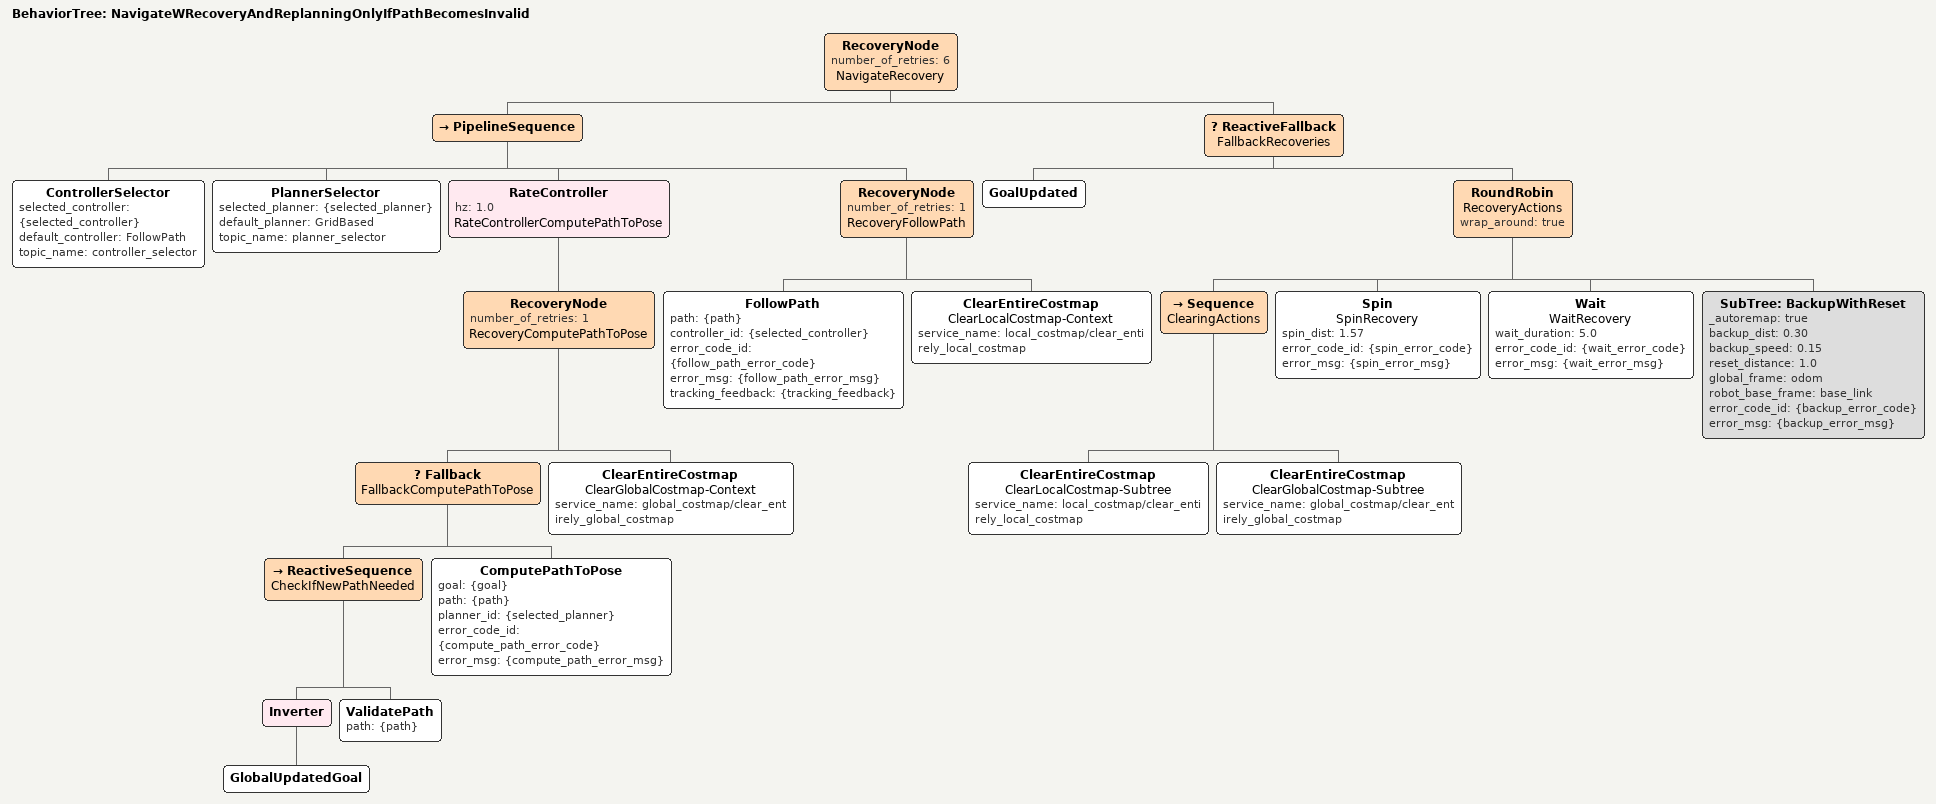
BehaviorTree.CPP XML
<root BTCPP_format="4" main_tree_to_execute="NavigateWRecoveryAndReplanningOnlyIfPathBecomesInvalid">
  <BehaviorTree ID="NavigateWRecoveryAndReplanningOnlyIfPathBecomesInvalid">
    <RecoveryNode number_of_retries="6" name="NavigateRecovery">
      <PipelineSequence>
        <ControllerSelector selected_controller="{selected_controller}" default_controller="FollowPath" topic_name="controller_selector"/>
        <PlannerSelector selected_planner="{selected_planner}" default_planner="GridBased" topic_name="planner_selector"/>
        <RateController hz="1.0" name="RateControllerComputePathToPose">
          <RecoveryNode number_of_retries="1" name="RecoveryComputePathToPose">
            <Fallback name="FallbackComputePathToPose">
              <ReactiveSequence name="CheckIfNewPathNeeded">
                <Inverter>
                  <GlobalUpdatedGoal/>
                </Inverter>
                <ValidatePath path="{path}"/>
              </ReactiveSequence>
              <ComputePathToPose goal="{goal}" path="{path}" planner_id="{selected_planner}" error_code_id="{compute_path_error_code}" error_msg="{compute_path_error_msg}"/>
            </Fallback>
            <ClearEntireCostmap name="ClearGlobalCostmap-Context" service_name="global_costmap/clear_entirely_global_costmap"/>
          </RecoveryNode>
        </RateController>
        <RecoveryNode number_of_retries="1" name="RecoveryFollowPath">
          <FollowPath path="{path}" controller_id="{selected_controller}" error_code_id="{follow_path_error_code}" error_msg="{follow_path_error_msg}" tracking_feedback="{tracking_feedback}"/>
          <ClearEntireCostmap name="ClearLocalCostmap-Context" service_name="local_costmap/clear_entirely_local_costmap"/>
        </RecoveryNode>
      </PipelineSequence>
      <ReactiveFallback name="FallbackRecoveries">
        <GoalUpdated/>
        <RoundRobin name="RecoveryActions" wrap_around="true">
          <Sequence name="ClearingActions">
            <ClearEntireCostmap name="ClearLocalCostmap-Subtree" service_name="local_costmap/clear_entirely_local_costmap"/>
            <ClearEntireCostmap name="ClearGlobalCostmap-Subtree" service_name="global_costmap/clear_entirely_global_costmap"/>
          </Sequence>
          <Spin name="SpinRecovery" spin_dist="1.57" error_code_id="{spin_error_code}" error_msg="{spin_error_msg}"/>
          <Wait name="WaitRecovery" wait_duration="5.0" error_code_id="{wait_error_code}" error_msg="{wait_error_msg}"/>
          <SubTree ID="BackupWithReset" _autoremap="true" backup_dist="0.30" backup_speed="0.15"
                    reset_distance="1.0" global_frame="odom" robot_base_frame="base_link"
                    error_code_id="{backup_error_code}" error_msg="{backup_error_msg}"/>
        </RoundRobin>
      </ReactiveFallback>
    </RecoveryNode>
  </BehaviorTree>
</root>
